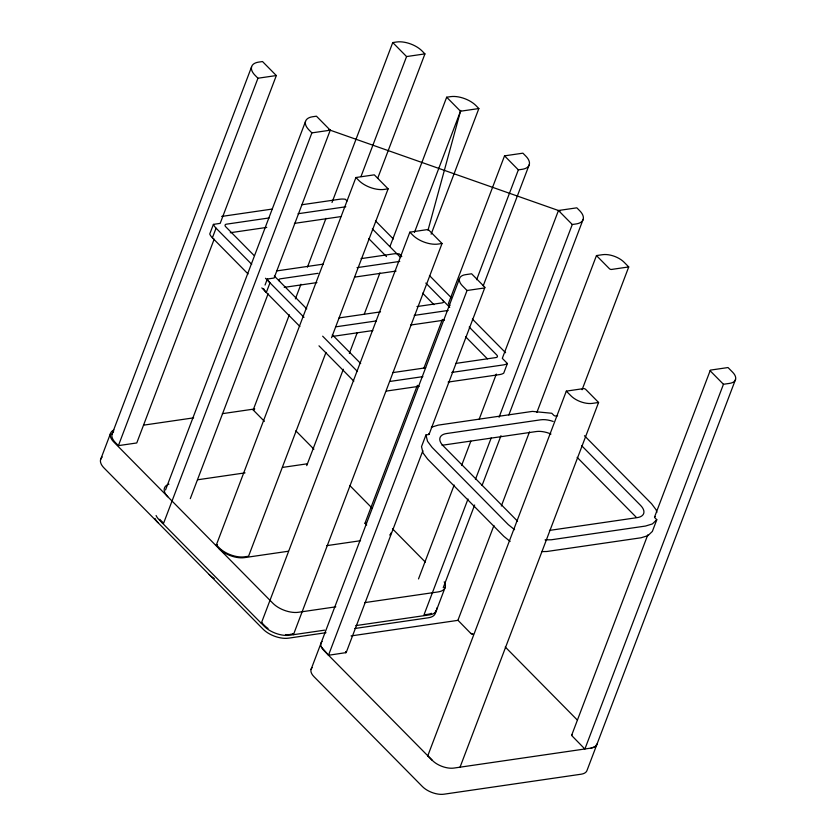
<?xml version="1.0" encoding="UTF-8"?>
<svg xmlns="http://www.w3.org/2000/svg" width="836" height="836" viewBox="0 0 836 836"><rect width="100%" height="100%" fill="white"/><g stroke="black" fill="none" stroke-linecap="round" stroke-linejoin="round"><path stroke-width="1.25" d="M427.99 230.308L460.72 110.394M470.867 633.354L473.019 634.116M100.602 459.56L110.425 433.685M112.014 434.25L251.584 66.838M113.633 431.721A19.061 9.614 20.8 0 0 115.483 442.683L118.398 445.63L257.958 78.229L276.329 75.553L220.171 223.379L213.41 224.372L209.742 234.017A16.448 8.297 20.8 0 0 212.396 237.811L248.052 273.947M212.396 237.811L216.064 228.165A16.448 8.297 20.8 0 1 213.41 224.372M214.194 239.127L136.77 442.955L118.398 445.63M165.528 489.969L305.506 121.492M265.043 285.045L267.332 279.015L274.093 278.033L330.251 130.197L311.88 132.882L163.595 523.242L160.679 520.295A19.061 9.614 20.8 0 1 159.76 519.292M190.305 498.622L268.116 293.77M264.416 421.344L253.183 409.974L289.35 314.764M295.38 298.891L300.95 284.25M307.439 267.154L325.988 218.332M332.007 202.469L392.753 42.563L396.619 41.999A19.061 9.614 20.8 0 1 422.034 50.944L424.939 53.891L377.653 178.392M325.988 352.405L248.553 556.243L244.687 556.807A19.061 9.614 20.8 0 1 219.272 547.873L216.357 544.915L355.927 177.514L374.298 174.839L388.113 188.842L331.547 337.754M360.995 176.532L406.568 56.566L424.939 53.891M306.728 465.621L343.335 369.251M349.364 353.388L357.233 332.655M364.193 314.357L379.941 272.881M390.14 246.045L446.675 97.216L450.541 96.652A19.061 9.614 20.8 0 1 475.956 105.587L478.861 108.544L431.136 234.195M289.883 634.419L293.75 633.855L442.035 243.495L428.22 229.482L409.849 232.168L261.563 622.527L264.469 625.485A19.061 9.614 20.8 0 0 268.032 628.442M414.468 232.398L460.49 111.219L478.861 108.544M366.701 525.008L364.977 523.263L417.363 385.344M423.852 368.258L442.401 319.436M504.536 155.851L518.351 169.865L522.228 169.3A19.061 9.614 20.8 0 0 525.823 156.123L522.908 153.176L504.536 155.851L448.378 303.687L450.081 305.412M311.023 669.511L459.486 278.681M321.358 646.928L328.517 655.173L467.042 290.5L484.232 288.002A1.609 0.815 20.8 0 0 484.535 286.884L471.598 273.78L465.464 274.678A16.145 8.141 20.8 0 0 462.423 285.818L467.042 290.5M476.625 279.715L518.351 169.865M428.858 433.445A1.609 0.815 20.8 0 1 428.555 434.563L425.963 434.939L421.511 446.664L423.058 452.997L427.666 459.142L503.857 536.367L510.127 541.425M483.229 285.818L529.282 164.567M346.303 652.268L422.859 450.729M429.15 434.156L484.828 287.594M418.512 578.92L454.178 485.037M461.587 465.527L470.846 441.136M479.185 419.191L496.323 374.079M558.458 210.505L572.284 224.508L576.15 223.944A19.061 9.614 20.8 0 0 579.745 210.776L576.83 207.83L558.458 210.505L502.3 358.341L507.389 363.493L503.732 373.138A16.448 8.297 20.8 0 1 499.656 374.57L448.127 382.073M468.014 498.987L423.988 614.878L427.865 614.314A19.061 9.614 20.8 0 0 431.428 613.3M475.433 479.467L491.181 437.991M499.061 417.258L572.284 224.508M443.237 587.687L474.649 504.996M482.038 485.538L500.983 435.681M508.831 415.001L583.204 219.21M435.41 613.049L445.233 587.175M493.951 525.468L457.898 620.354L351.057 635.924M501.339 506.02L529.491 431.888M536.879 412.43L596.465 255.576L602.61 254.687A16.145 8.141 20.8 0 1 624.116 262.253L628.735 266.935L582.086 389.743M427.75 755.89L566.317 391.123L583.507 388.615A1.609 0.815 20.8 0 1 585.66 389.367L598.586 402.471L460.019 767.249M571.709 735.126L647.806 534.8M654.557 517.024L710.234 370.463M655.152 516.617A1.609 0.815 20.8 0 0 654.849 517.735L656.803 519.71L652.352 531.435L647.91 535.667L641.055 537.778L546.88 551.499L541.864 551.593M723.453 384.278L710.527 371.174A1.609 0.815 20.8 0 1 710.83 370.055L728.02 367.547L732.639 372.229A16.145 8.141 20.8 0 1 729.588 383.379L723.453 384.278L584.886 749.046L572.002 735.847A1.609 0.815 20.8 0 1 572.305 734.729M735.565 379.377L587.102 770.207A16.145 8.141 20.8 0 1 581.135 774.209L443.989 794.2A16.145 8.141 20.8 0 1 422.473 786.624L313.96 676.648A16.145 8.141 20.8 0 1 312.173 667.577M656.803 519.71L652.373 523.942L645.507 526.053L551.332 539.774L545.062 539.899M591.062 748.053L594.939 746.736L597.04 744.05A16.145 8.141 20.8 0 1 591.052 748.084L453.917 768.075A16.145 8.141 20.8 0 1 432.411 760.467L323.887 650.533A16.145 8.141 20.8 0 1 322.09 641.452M431.345 427.238L438.2 425.127L532.375 411.396L551.77 413.266L553.725 415.241A1.609 0.815 20.8 0 0 555.877 416.004L557.602 415.753M388.113 188.842L384.246 189.406A19.061 9.614 20.8 0 1 358.832 180.461L355.927 177.514M221.676 216.43L271.951 209.104M302.11 204.715L339.813 199.219A16.448 8.297 20.8 0 1 345.32 199.25L347.024 200.964M269.161 217.945L226.431 224.173A3.741 1.891 20.8 0 0 225.73 226.755L254.092 255.502M298.065 213.734L345.822 206.774M230.308 232.721L266.757 227.402M294.408 223.379L340.91 216.597M442.035 243.495L438.168 244.06A19.061 9.614 20.8 0 1 412.765 235.115L409.849 232.168M276.852 270.895L323.354 264.124M361.058 258.627L393.735 253.862A16.448 8.297 20.8 0 1 399.253 253.893L401.792 256.474M318.056 273.32L280.353 278.816A3.741 1.891 20.8 0 0 279.652 281.408M357.024 267.645L399.754 261.417M284.23 287.365L316.907 282.599M354.61 277.113L396.086 271.063M628.735 266.935L611.544 269.443A1.609 0.815 20.8 0 1 609.392 268.68L596.465 255.576M339.061 317.92L380.537 311.88M416.986 306.561L442.119 302.904A3.741 1.891 20.8 0 0 442.829 300.312M336.281 326.761L376.503 320.899M414.207 315.402L448.138 310.459M332.623 336.406L372.835 330.544M410.539 325.047L444.47 320.104M392.993 372.574L425.66 367.809M455.829 363.409L496.041 357.547A3.741 1.891 20.8 0 0 496.751 354.966L469.195 327.043M390.203 381.404L422.88 376.639M451.785 372.428L503.314 364.924A16.448 8.297 20.8 0 0 507.389 363.493M143.698 425.137L193.628 417.854M222.334 413.674L254.781 408.94M253.183 409.974L254.154 409.828M386.545 391.049L419.223 386.284M598.586 402.471L592.452 403.37A16.145 8.141 20.8 0 1 570.936 395.804L566.317 391.123M197.62 479.78L245.052 472.873M282.495 467.418L307.46 463.771M442.056 445.274L536.231 431.543A17.755 8.956 20.8 0 1 550.987 434.041M162.006 522.688L163.156 522.521M216.357 544.915L217.506 544.748M364.977 523.263L366.126 523.096M288.148 551.269L244.457 557.633A19.061 9.614 20.8 0 1 219.053 548.698M326.834 545.626L360.535 540.714M549.471 530.411L637.199 517.63A17.755 8.956 20.8 0 0 640.543 505.362L581.584 445.619M335.821 606.832L298.379 612.286A19.061 9.614 20.8 0 1 272.975 603.341L113.895 442.119A19.061 9.614 20.8 0 1 113.915 429.965M364.538 602.641L438.179 591.909A19.061 9.614 20.8 0 0 444.209 581.866M261.334 623.353L262.483 623.186M324.608 630.156L289.653 635.245A19.061 9.614 20.8 0 1 264.249 626.31L159.091 519.731A19.061 9.614 20.8 0 1 156.092 515.519M355.812 625.61L429.453 614.878A19.061 9.614 20.8 0 0 436.653 608.096M325.998 632.706L288.556 638.161A19.061 9.614 20.8 0 1 263.141 629.215L104.061 468.003A19.061 9.614 20.8 0 1 102.211 457.031M354.704 628.515L428.345 617.783A19.061 9.614 20.8 0 0 435.546 611.011M328.475 655.278L345.696 652.665M328.663 129.643L560.047 211.069M514.579 529.7L508.309 524.642L432.118 447.417L427.51 441.272L425.963 434.939M392.753 42.563L406.568 56.566M446.675 97.216L460.49 111.219M276.329 75.553L262.514 61.55L258.637 62.115A19.061 9.614 20.8 0 0 255.043 75.282L257.958 78.229M330.251 130.197L316.436 116.194L312.56 116.758A19.061 9.614 20.8 0 0 308.975 129.925L311.88 132.882M375.51 220.892L393.338 238.96M429.443 275.546L451.315 297.71M472.382 319.07L505.602 352.74M584.468 435.734L651.589 503.753L656.197 509.908L656.814 512.437M372.333 228.876L400.695 257.613M425.806 283.07L449.747 307.334M368.666 238.521L386.493 256.579M422.588 293.164L433.936 304.659M465.537 336.689L487.409 358.863M577.133 457.344L636.091 517.087M517.547 521.194L443.164 445.807A17.755 8.956 20.8 0 1 446.518 433.55L540.683 419.818A17.755 8.956 20.8 0 1 553.213 421.448M274.344 276.026L306.76 308.881M332.32 334.787L360.682 363.524M216.064 228.165L251.709 264.301M265.493 278.263L304.011 317.304M322.654 336.187L357.495 371.508M261.825 287.908L299.905 326.5M318.986 345.832L353.837 381.153M295.839 430.843L313.908 449.162M349.761 485.497L371.936 507.974M392.481 528.791L425.336 562.095M505.237 646.98L577.039 719.754M457.95 620.26L470.835 633.458A1.609 0.815 20.8 0 0 472.988 634.21M424.719 614.564L425.587 615.432M427.792 755.786L432.411 760.467M292.663 633.813L293.53 634.681M345.989 651.589A1.609 0.815 20.8 0 1 345.686 652.697A1.609 0.815 20.8 0 0 345.968 651.652M157.983 522.646A19.061 9.614 20.8 0 1 154.994 518.424M167.817 496.772A19.061 9.614 20.8 0 1 168.956 484.169M263.664 288.66A16.448 8.297 20.8 0 0 266.318 292.464L269.986 282.819A16.448 8.297 20.8 0 1 267.332 279.015M288.535 634.566A19.061 9.614 20.8 0 1 285.473 634.576M214.256 578.491A19.061 9.614 20.8 0 1 209.219 574.572M391.311 532.532A19.061 9.614 20.8 0 1 389.691 535.05"/></g></svg>
